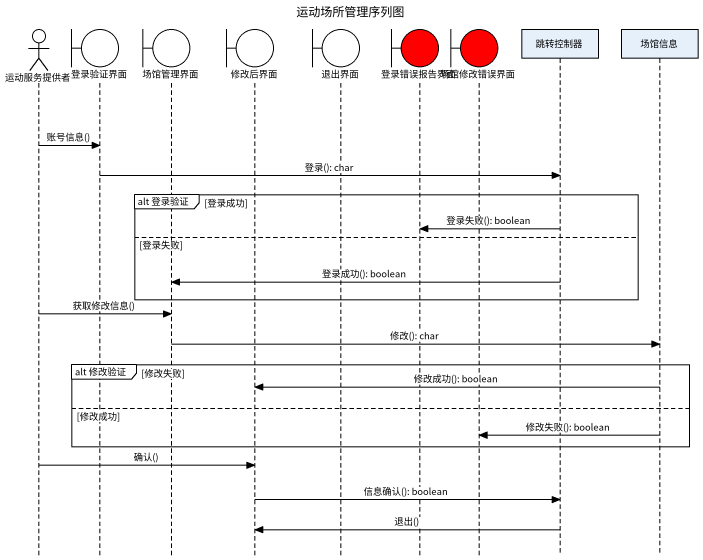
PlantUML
@startuml
title 运动场所管理序列图
hide footbox
actor 运动服务提供者
boundary 登录验证界面
boundary 场馆管理界面
boundary 修改后界面
boundary 退出界面
boundary 登录错误报告界面 #FF0000
boundary 场馆修改错误界面 #FF0000
participant 跳转控制器
participant 场馆信息

运动服务提供者 -> 登录验证界面 : 账号信息()
登录验证界面 -> 跳转控制器 : 登录(): char
group alt 登录验证 [登录成功]
  跳转控制器 -> 登录错误报告界面 : 登录失败(): boolean
else 登录失败
  跳转控制器 -> 场馆管理界面 : 登录成功(): boolean
end
运动服务提供者 -> 场馆管理界面 : 获取修改信息()
场馆管理界面 -> 场馆信息 : 修改(): char
group alt 修改验证 [修改失败]
  场馆信息 -> 修改后界面 : 修改成功(): boolean
else 修改成功
  场馆信息 -> 场馆修改错误界面 : 修改失败(): boolean
end
运动服务提供者 -> 修改后界面 : 确认()
修改后界面 -> 跳转控制器 : 信息确认(): boolean
跳转控制器 -> 修改后界面 : 退出()
@enduml
